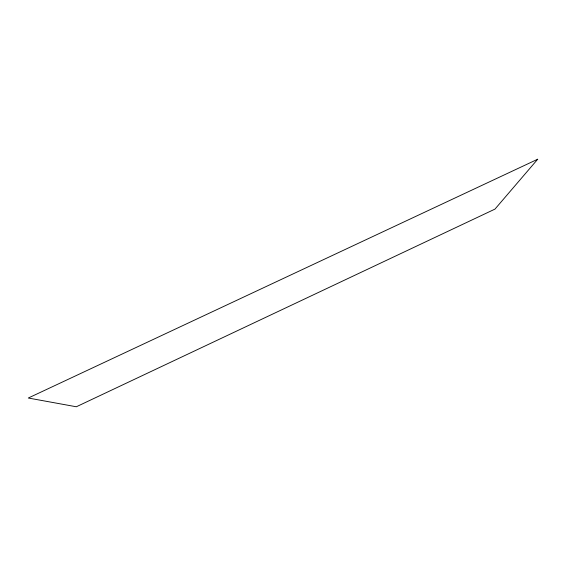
<?xml version="1.0" encoding="UTF-8"?>
<svg xmlns="http://www.w3.org/2000/svg" width="566" height="566" viewBox="0 0 566 566"><rect width="100%" height="100%" fill="white"/><g stroke="black" fill="none" stroke-linecap="round" stroke-linejoin="round"><path stroke-width="0.85" d="M537.7 159.23L494.974 209.102L76.318 406.77L28.3 398.025L537.7 159.23"/></g></svg>
